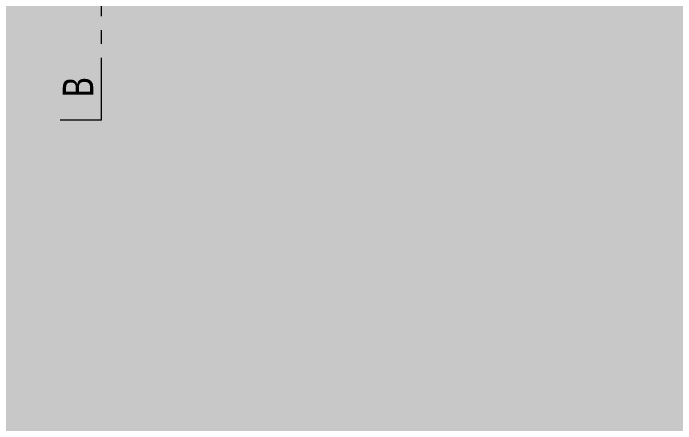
# Model space of a CAD drawing. Header units: metres. Extents: x -111189 to -108577, y -72951 to -72647.
# Drawn here: x -110670.79 to -110665.995, y -72945.926 to -72942.957 of the extents above; entities that cross this region are included whole.
import ezdxf

# ---------------------------------------------------------------- set-up
doc = ezdxf.new("R2010")
doc.units = ezdxf.units.M
doc.header["$MEASUREMENT"] = 0
doc.set_wipeout_variables(frame=1)
doc.linetypes.add('OTK - Traço Ponto CORTES_ALÇ', pattern=[0.6, 0.3, -0.15, 0, -0.15])
doc.linetypes.add('Wipeout_Contour', pattern=[1, 0, -1])
for name, color, linetype in [('Muro Não Confinante - MNC1_1_02 - PASSEIOS', 7, 'Continuous'), ('Muro Não Confinante - MNC1_1_14 - CORTES.Marcadores', 7, 'Continuous'), ('Planta Piso -1_1_01 - TERRENO PROPOSTO', 7, 'Continuous'), ('Planta Piso -1_1_14 - CORTES.Marcadores', 7, 'Continuous')]:
    doc.layers.add(name, color=color, linetype=linetype)
doc.styles.add('ESTILO_GERADO_4', font='malgunsl.ttf', dxfattribs={"width": 0.8})

msp = doc.modelspace()

# ---------------------------------------------------------------- hatches: boundary and pattern name
at = {"layer": 'Planta Piso -1_1_01 - TERRENO PROPOSTO', "linetype": 'Continuous', "lineweight": 0, "true_color": 0x939598, "transparency": 33554539}
msp.add_hatch(color=252, dxfattribs=at).paths.add_polyline_path([(-110685.6781, -72951.1828), (-110679.2737, -72951.1828), (-110676.7884, -72950.6884), (-110666.7475, -72948.691), (-110665.605, -72948.4637), (-110661.7859, -72947.704), (-110660.2599, -72947.4005), (-110660.2599, -72940.7538), (-110663.0568, -72941.3098), (-110666.7459, -72942.043), (-110675.6525, -72943.8134), (-110678.0598, -72944.2918), (-110679.2595, -72944.5303), (-110683.0749, -72945.2887), (-110685.6781, -72945.8061)])

# ---------------------------------------------------------------- next in the draw order: wipeouts: each hides what was drawn before it
at = {"color": 254, "linetype": 'Wipeout_Contour', "lineweight": 0, "ltscale": 1855691.141650434}
msp.add_wipeout([(-110685.6781, -72944.3431), (-110685.6781, -72945.8061), (-110683.0749, -72945.2887), (-110679.2595, -72944.5303), (-110678.0598, -72944.2918), (-110666.7459, -72942.043), (-110663.0568, -72941.3098), (-110660.2599, -72940.7538), (-110660.2599, -72939.3245), (-110663.3291, -72939.9305), (-110667.0209, -72940.6594), (-110678.3359, -72942.8934), (-110679.5359, -72943.1304), (-110683.3523, -72943.8839)], dxfattribs=at).dxf.layer = 'Muro Não Confinante - MNC1_1_02 - PASSEIOS'

# ---------------------------------------------------------------- next in the draw order: linework, layer by layer
at = {"layer": 'Muro Não Confinante - MNC1_1_14 - CORTES.Marcadores', "color": 7, "linetype": 'Continuous', "lineweight": 5, "ltscale": 1000}
for q in [(-110670.1514, -72943.4289), (-110670.4514, -72943.7289)]:
    msp.add_line((-110670.1514, -72943.7289), q, dxfattribs=at)
at = {"layer": 'Planta Piso -1_1_14 - CORTES.Marcadores', "color": 7, "linetype": 'OTK - Traço Ponto CORTES_ALÇ', "lineweight": 5, "ltscale": 0.5}
msp.add_line((-110670.1514, -72943.4289), (-110670.1514, -72921.3982), dxfattribs=at)

# ---------------------------------------------------------------- next in the draw order: texts
at = {"layer": 'Muro Não Confinante - MNC1_1_14 - CORTES.Marcadores', "color": 7, "linetype": 'Continuous', "lineweight": 5, "insert": (-110670.2114, -72943.4184), "char_height": 0.22, "attachment_point": 9, "rotation": 90, "style": 'ESTILO_GERADO_4'}
msp.add_mtext('\\A1;{\\pqr;\\pt0;\\fMalgun Gothic Semilight|b0|i0|c0|p0;\\W0.800000;B}', dxfattribs=at)

doc.saveas('drawing.dxf')
